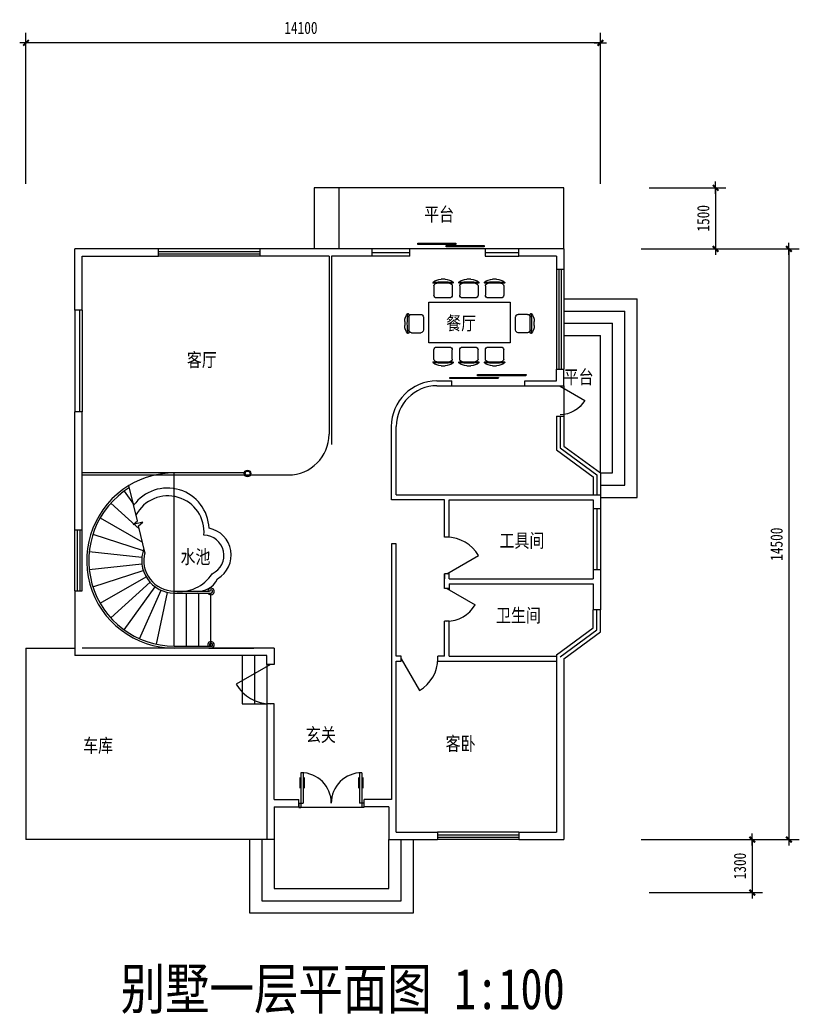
# Model space of a CAD drawing. Header units: millimetres. Extents: x 10435 to 55861, y 12624 to 52862.
# Drawn here: x 10435 to 29565, y 12685 to 37091 of the extents above; entities that cross this region are included whole.
import ezdxf

# ---------------------------------------------------------------- set-up
doc = ezdxf.new("R2010")
doc.units = ezdxf.units.MM
for name, color, linetype in [('墙体', 6, 'Continuous'), ('文字标注', 2, 'Continuous'), ('楼梯', 9, 'Continuous'), ('窗户', 4, 'Continuous'), ('长度标注', 3, 'Continuous')]:
    doc.layers.add(name, color=color, linetype=linetype)
doc.styles.get("Standard").update_dxf_attribs({"font": 'arial.ttf'})
doc.styles.add('黑体', font='simhei.ttf', dxfattribs={"width": 0.8})
doc.dimstyles.new('DIMN', dxfattribs={"dimtxt": 300, "dimasz": 1, "dimexe": 250, "dimexo": 300, "dimgap": 150, "dimtad": 1, "dimdec": 0, "dimzin": 0, "dimdsep": 46, "dimtxsty": '黑体', "dimblk": '_di', "dimcen": 0.09, "dimclrt": 7, "dimadec": 0, "dimazin": 0, "dimtfac": 1, "dimtdec": 0, "dimtix": 1, "dimtmove": 2, "dimatfit": 3, "dimldrblk": '_di', "dimfxl": 1, "dimtolj": 1, "dimtzin": 0, "dimarcsym": 0})

# ---------------------------------------------------------------- blocks, each defined once
blk = doc.blocks.new('_di')
blk.add_line((-150, 0), (150, 0))
at = {"const_width": 50}
blk.add_lwpolyline([(-70, -70), (70, 70)], dxfattribs=at)
blk = doc.blocks.new('*D16')
at = {"layer": 'Defpoints', "color": 0, "transparency": 16777216}
for p in [(10585, 36526), (10585, 32770), (24685, 32769)]:
    blk.add_point(p, dxfattribs=at)
at = {"layer": '长度标注', "color": 0, "lineweight": -2, "transparency": 16777216}
for p, q in [((10585, 33070), (10585, 36776)), ((24685, 33069), (24686, 36776)), ((24685, 36526), (10586, 36526))]:
    blk.add_line(p, q, dxfattribs=at)
for p, rotation in [((10585, 36526), 179.9996573850728), ((24686, 36526), 359.9996573850728)]:
    blk.add_blockref('_di', p, dxfattribs=dict(at, rotation=rotation))
at = {"layer": '长度标注', "color": 7, "transparency": 16777216, "insert": (17335, 36894), "char_height": 300, "attachment_point": 5, "rotation": 359.9997, "style": '黑体'}
blk.add_mtext('\\A1;14100', dxfattribs=at)
blk = doc.blocks.new('door')
for p, q in [((-0.467, 0.471), (-0.467, -0.062)), ((-0.433, 0.47), (-0.433, 0.004)), ((0.433, 0.47), (0.433, 0.004)), ((0.467, 0.471), (0.467, -0.062)), ((-0.483, 0.396), (-0.483, 0.235)), ((-0.417, 0.396), (-0.417, 0.235)), ((0.417, 0.396), (0.417, 0.235)), ((0.483, 0.396), (0.483, 0.235)), ((-0.5, 0.004), (-0.433, 0.004)), ((-0.5, 0.004), (-0.5, -0.062)), ((0.5, 0.004), (0.433, 0.004)), ((0.5, 0.004), (0.5, -0.062)), ((-0.5, -0.062), (-0.467, -0.062)), ((0.5, -0.062), (0.467, -0.062))]:
    blk.add_line(p, q)
for centre, start, end in [((-0.467, 0.004), 0, 90), ((0.467, 0.004), 90, 180)]:
    blk.add_arc(centre, 0.467, start, end)
blk = doc.blocks.new('_db')
blk.add_line((-0.5, 0), (0, -0.866))
blk.add_arc((-0.5, 0), 1, 300, 0)
blk = doc.blocks.new('_wb')
for p, q in [((-0.5, 0.5), (0.5, 0.5)), ((0.5, 0.167), (-0.5, 0.167)), ((0.5, -0.167), (-0.5, -0.167)), ((-0.5, -0.5), (0.5, -0.5))]:
    blk.add_line(p, q)
blk = doc.blocks.new('*D11')
at = {"layer": 'Defpoints', "color": 0, "transparency": 16777216}
for p in [(25385, 31470), (25385, 16970), (29315, 16970)]:
    blk.add_point(p, dxfattribs=at)
at = {"layer": '长度标注', "color": 0, "lineweight": -2, "transparency": 16777216}
for p, q in [((25685, 31470), (29565, 31470)), ((29315, 31469), (29315, 16971)), ((25685, 16970), (29565, 16970))]:
    blk.add_line(p, q, dxfattribs=at)
for p, rotation in [((29315, 31470), 90), ((29315, 16970), 270)]:
    blk.add_blockref('_di', p, dxfattribs=dict(at, rotation=rotation))
at = {"layer": '长度标注', "color": 7, "transparency": 16777216, "insert": (29013, 24220), "char_height": 300, "attachment_point": 5, "rotation": 90, "style": '黑体'}
blk.add_mtext('\\A1;14500', dxfattribs=at)
blk = doc.blocks.new('*D12')
at = {"layer": 'Defpoints', "color": 0, "transparency": 16777216}
for p in [(25585, 16970), (25585, 15670), (28415, 15670)]:
    blk.add_point(p, dxfattribs=at)
at = {"layer": '长度标注', "color": 0, "lineweight": -2, "transparency": 16777216}
for p, q in [((25885, 16970), (28665, 16970)), ((28415, 16969), (28415, 15671)), ((25885, 15670), (28665, 15670))]:
    blk.add_line(p, q, dxfattribs=at)
for p, rotation in [((28415, 16970), 90), ((28415, 15670), 270)]:
    blk.add_blockref('_di', p, dxfattribs=dict(at, rotation=rotation))
at = {"layer": '长度标注', "color": 7, "transparency": 16777216, "insert": (28113, 16320), "char_height": 300, "attachment_point": 5, "rotation": 90, "style": '黑体'}
blk.add_mtext('\\A1;1300', dxfattribs=at)
blk = doc.blocks.new('cz')
for p, q in [((-869, 988), (-409, 988)), ((-689, 1088), (-589, 1088)), ((-238, 988), (222, 988)), ((-57, 1088), (42, 1088)), ((394, 988), (854, 988)), ((574, 1088), (673, 1088)), ((-864, 920), (-864, 695)), ((-414, 920), (-414, 695)), ((-233, 920), (-233, 695)), ((217, 920), (217, 695)), ((399, 920), (399, 695)), ((849, 920), (849, 695)), ((-1023, 524), (-1023, -476)), ((977, 524), (-1023, 524)), ((-797, 628), (-482, 628)), ((-165, 628), (150, 628)), ((466, 628), (781, 628)), ((977, -476), (977, 524)), ((-1614, -52), (-1614, 47)), ((-1514, -232), (-1514, 228)), ((-1447, 223), (-1222, 223)), ((-1154, -160), (-1154, 155)), ((1107, 155), (1107, -160)), ((1400, 223), (1175, 223)), ((1467, 228), (1467, -232)), ((1567, 47), (1567, -52)), ((-1447, -227), (-1222, -227)), ((1400, -227), (1175, -227)), ((-1023, -476), (977, -476)), ((-864, -873), (-864, -648)), ((-482, -580), (-797, -580)), ((-414, -873), (-414, -648)), ((-233, -873), (-233, -648)), ((150, -580), (-165, -580)), ((217, -873), (217, -648)), ((399, -873), (399, -648)), ((781, -580), (466, -580)), ((849, -873), (849, -648)), ((-409, -940), (-869, -940)), ((222, -940), (-238, -940)), ((854, -940), (394, -940)), ((-589, -1040), (-689, -1040)), ((42, -1040), (-57, -1040)), ((673, -1040), (574, -1040))]:
    blk.add_line(p, q)
for centre, radius, start, end in [((-878, 1004), 10, 130.7265, 202.67), ((-869, 1008), 20, 202.67, 270), ((-679, 772), 316, 91.7651, 130.7265), ((-639, -1690), 2713, 84.8023, 95.1977), ((-797, 920), 67.5, 90, 180), ((-599, 772), 316, 49.2735, 88.2349), ((-482, 920), 67.5, 0, 90), ((-409, 1008), 20, 270, 337.33), ((-400, 1004), 10, 337.33, 49.2735), ((-247, 1004), 10, 130.7265, 202.67), ((-238, 1008), 20, 202.67, 270), ((-48, 772), 316, 91.7651, 130.7265), ((-8, -1690), 2713, 84.8023, 95.1977), ((-165, 920), 67.5, 90, 180), ((32, 772), 316, 49.2735, 88.2349), ((150, 920), 67.5, 0, 90), ((222, 1008), 20, 270, 337.33), ((232, 1004), 10, 337.33, 49.2735), ((384, 1004), 10, 130.7265, 202.67), ((394, 1008), 20, 202.67, 270), ((584, 772), 316, 91.7651, 130.7265), ((624, -1690), 2713, 84.8023, 95.1977), ((466, 920), 67.5, 90, 180), ((664, 772), 316, 49.2735, 88.2349), ((781, 920), 67.5, 0, 90), ((854, 1008), 20, 270, 337.33), ((863, 1004), 10, 337.33, 49.2735), ((-797, 695), 67.5, 180, 270), ((-482, 695), 67.5, 270, 0), ((-165, 695), 67.5, 180, 270), ((150, 695), 67.5, 270, 0), ((466, 695), 67.5, 180, 270), ((781, 695), 67.5, 270, 0), ((-1530, 237), 10, 67.33, 139.2735), ((-1534, 228), 20, 0, 67.33), ((1487, 228), 20, 112.67, 180), ((1484, 237), 10, 40.7265, 112.67), ((-1299, 38), 316, 139.2735, 178.2349), ((1164, -2), 2713, 174.8023, 185.1977), ((-1447, 155), 67.5, 90, 180), ((-1222, 155), 67.5, 0, 90), ((1175, 155), 67.5, 90, 180), ((1400, 155), 67.5, 0, 90), ((-1210, -2), 2713, 354.8023, 5.1977), ((1252, 38), 316, 1.7651, 40.7265), ((-1299, -42), 316, 181.7651, 220.7265), ((-1534, -232), 20, 292.67, 0), ((-1447, -160), 67.5, 180, 270), ((-1222, -160), 67.5, 270, 0), ((1175, -160), 67.5, 180, 270), ((1400, -160), 67.5, 270, 0), ((1487, -232), 20, 180, 247.33), ((1252, -42), 316, 319.2735, 358.2349), ((-1530, -241), 10, 220.7265, 292.67), ((1484, -241), 10, 247.33, 319.2735), ((-797, -648), 67.5, 90, 180), ((-482, -648), 67.5, 0, 90), ((-165, -648), 67.5, 90, 180), ((150, -648), 67.5, 0, 90), ((466, -648), 67.5, 90, 180), ((781, -648), 67.5, 0, 90), ((-869, -960), 20, 90, 157.33), ((-878, -957), 10, 157.33, 229.2735), ((-679, -725), 316, 229.2735, 268.2349), ((-639, 1737), 2713, 264.8023, 275.1977), ((-797, -873), 67.5, 180, 270), ((-599, -725), 316, 271.7651, 310.7265), ((-482, -873), 67.5, 270, 0), ((-409, -960), 20, 22.67, 90), ((-400, -957), 10, 310.7265, 22.67), ((-247, -957), 10, 157.33, 229.2735), ((-238, -960), 20, 90, 157.33), ((-8, 1737), 2713, 264.8023, 275.1977), ((-48, -725), 316, 229.2735, 268.2349), ((-165, -873), 67.5, 180, 270), ((32, -725), 316, 271.7651, 310.7265), ((150, -873), 67.5, 270, 0), ((222, -960), 20, 22.67, 90), ((232, -957), 10, 310.7265, 22.67), ((384, -957), 10, 157.33, 229.2735), ((394, -960), 20, 90, 157.33), ((584, -725), 316, 229.2735, 268.2349), ((624, 1737), 2713, 264.8023, 275.1977), ((466, -873), 67.5, 180, 270), ((664, -725), 316, 271.7651, 310.7265), ((781, -873), 67.5, 270, 0), ((854, -960), 20, 22.67, 90), ((863, -957), 10, 310.7265, 22.67)]:
    blk.add_arc(centre, radius, start, end)
at = {"width": 0.8, "flags": 9}
for tag in ['XSIZE', 'YSIZE']:
    blk.add_attdef(tag, (0, 0), '', height=0.5, dxfattribs=at)
blk = doc.blocks.new('tlm')
for points in [[(0.18, 0.178), (0.177, 0.16), (-0.617, 0.16), (-0.617, 0.181)], [(0.632, 0.226), (0.629, 0.208), (-0.164, 0.208), (-0.164, 0.229)]]:
    blk.add_lwpolyline(points, close=True)
blk = doc.blocks.new('*D13')
at = {"layer": 'Defpoints', "color": 0, "transparency": 16777216}
for p in [(25585, 32970), (25585, 31470), (27515, 31470)]:
    blk.add_point(p, dxfattribs=at)
at = {"layer": '长度标注', "color": 0, "lineweight": -2, "transparency": 16777216}
for p, q in [((25885, 32970), (27765, 32970)), ((27515, 32969), (27515, 31471)), ((25885, 31470), (27765, 31470))]:
    blk.add_line(p, q, dxfattribs=at)
for p, rotation in [((27515, 32970), 90), ((27515, 31470), 270)]:
    blk.add_blockref('_di', p, dxfattribs=dict(at, rotation=rotation))
at = {"layer": '长度标注', "color": 7, "transparency": 16777216, "insert": (27213, 32220), "char_height": 300, "attachment_point": 5, "rotation": 90, "style": '黑体'}
blk.add_mtext('\\A1;1500', dxfattribs=at)

msp = doc.modelspace()

# ---------------------------------------------------------------- linework, layer by layer
for p, q in [((23785.4, 32969.6), (17662, 32969.6)), ((23785.4, 31469.6), (23785.4, 32969.6)), ((16335.4, 31469.6), (13835.4, 31469.6)), ((13835.4, 31409.6), (16335.4, 31409.6)), ((13835.4, 31349.6), (16335.4, 31349.6)), ((16335.4, 31289.6), (13835.4, 31289.6)), ((18025.4, 31289.6), (18025.4, 26920.9)), ((18085.4, 31289.6), (18085.4, 26665)), ((23605.4, 30969.6), (23605.4, 28519.6)), ((23665.4, 30969.6), (23665.4, 28519.6)), ((23725.4, 30969.6), (23725.4, 28519.6)), ((23785.4, 30969.6), (23785.4, 28519.6)), ((23785.4, 30244.3), (25585.4, 30244.3)), ((25585.4, 25369.6), (25585.4, 30244.3)), ((11785.4, 29969.3), (11785.4, 27469.3)), ((11905.4, 27469.3), (11905.4, 29969.3)), ((11965.4, 29969.3), (11965.4, 27469.3)), ((23785.4, 29944.3), (25285.4, 29944.3)), ((25285.4, 25669.6), (25285.4, 29944.3)), ((23785.4, 29644.3), (24985.4, 29644.3)), ((24985.4, 25969.6), (24985.4, 29644.3)), ((23785.4, 29344.3), (24685.4, 29344.3)), ((24685.4, 25969.2), (24685.4, 29344.3)), ((21035.4, 28109.6), (22835.4, 28109.6)), ((23785.4, 28109.6), (23785.4, 27359.6)), ((11965.4, 25980.9), (15950.1, 25980.9)), ((11965.4, 25920.9), (17025.4, 25920.9)), ((14226.3, 23019.6), (14226.3, 25969.6)), ((24685.4, 25969.6), (24985.4, 25969.6)), ((24685.4, 25669.6), (25285.4, 25669.6)), ((24685.4, 25369.6), (25585.4, 25369.6)), ((10585.4, 21669.6), (10585.4, 16969.6)), ((10585.4, 21669.6), (11785.4, 21669.6)), ((15895.4, 21489.6), (15895.4, 20300.6)), ((16195.4, 21489.6), (16195.4, 20300.6)), ((16495.4, 21270.6), (16495.4, 20300.6)), ((15895.4, 20300.6), (16495.4, 20300.6)), ((18880.8, 17757.8), (17280.8, 17757.8)), ((22685.4, 17149.6), (20685.4, 17149.6)), ((20685.4, 17089.6), (22685.4, 17089.6)), ((16675.4, 16969.6), (10585.4, 16969.6)), ((20685.4, 17029.6), (22685.4, 17029.6)), ((22685.4, 16969.6), (20685.4, 16969.6))]:
    msp.add_line(p, q)
for points in [[(17662, 32969.6), (17662, 31471.2)], [(18262, 32969.6), (18262, 31471.2)], [(16075.4, 16969.6), (16075.4, 15169.6), (20095.4, 15169.6), (20095.4, 16969.6)], [(16375.4, 16969.6), (16375.4, 15469.6), (19795.4, 15469.6), (19795.4, 16969.6)], [(16675.4, 16969.6), (16675.4, 15769.6), (19495.4, 15769.6), (19495.4, 16969.6)]]:
    msp.add_lwpolyline(points)
for radius in [80, 60]:
    msp.add_circle((16025.4, 25953.9), radius)
for centre, radius, start, end in [((17025.4, 26920.9), 1000, 270, 0), ((14226.3, 23819.6), 2150, 90, 121.1525), ((14057, 24575.4), 1023, 1.99765, 144.0911), ((14069.9, 24518.5), 887.7, 355.12569, 152.09202), ((14947.3, 23946.3), 496.8, 294.90326, 89.18391), ((14953.2, 23953.5), 669.5, 299.92907, 79.14249), ((14361.1, 24003.7), 943.9, 261.78884, 327.43328)]:
    msp.add_arc(centre, radius, start, end)
at = {"layer": '墙体'}
for p, q in [((13835.4, 31469.6), (11785.4, 31469.6)), ((11785.4, 29969.3), (11785.4, 31469.6)), ((11965.4, 29969.3), (11965.4, 31289.6)), ((11965.4, 31289.6), (13835.4, 31289.6)), ((13835.4, 31289.6), (13835.4, 31469.6)), ((19085.8, 31469.6), (16335.4, 31469.6)), ((16335.4, 31289.6), (16335.4, 31469.6)), ((18025.4, 31289.6), (16335.4, 31289.6)), ((19085.8, 31289.6), (18085.4, 31289.6)), ((19085.8, 31289.6), (19085.8, 31469.6)), ((23785.4, 31469.6), (22685.7, 31469.6)), ((22685.8, 31289.6), (22685.8, 31469.6)), ((23605.4, 31289.6), (22685.8, 31289.6)), ((23605.4, 31289.6), (23605.4, 30969.6)), ((23785.4, 31469.6), (23785.4, 30969.6)), ((23605.4, 30969.6), (23785.4, 30969.6)), ((11965.4, 29969.3), (11785.4, 29969.3)), ((23605.4, 28519.6), (23785.4, 28519.6)), ((23605.4, 28229.6), (23605.4, 28519.6)), ((23785.4, 28109.6), (23785.4, 28519.6)), ((20673.7, 28229.6), (21035.4, 28229.6)), ((20673.7, 28109.6), (21035.4, 28109.6)), ((21035.4, 28109.6), (21035.4, 28229.6)), ((21035.4, 28109.6), (21035.4, 28229.6)), ((22835.4, 28109.6), (22835.4, 28229.6)), ((22835.4, 28229.6), (23605.4, 28229.6)), ((22835.4, 28109.6), (23785.4, 28109.6)), ((23605.4, 28109.6), (23785.4, 28109.6)), ((11965.4, 27469.3), (11785.4, 27469.3)), ((11785.4, 24574.6), (11785.4, 27469.3)), ((11965.4, 24574.6), (11965.4, 27469.3)), ((19555.4, 25309.6), (19555.4, 27109.6)), ((19675.4, 25429.6), (19675.4, 27109.6)), ((19675.4, 25429.6), (24685.4, 25429.6)), ((24685.4, 25429.6), (24685.4, 25089.6)), ((20855.4, 25309.6), (19555.4, 25309.6)), ((20855.4, 24389.6), (20855.4, 25309.6)), ((20975.4, 25309.6), (24505.4, 25309.6)), ((20975.4, 24387.6), (20975.4, 25309.6)), ((24505.4, 25309.6), (24505.4, 25089.6)), ((24685.4, 25089.6), (24505.4, 25089.6)), ((11785.4, 24574.6), (11965.4, 24574.6)), ((19555.4, 24229.6), (19555.4, 17949.6)), ((19675.4, 24229.6), (19555.4, 24229.6)), ((19675.4, 21469.6), (19675.4, 24229.6)), ((20975.4, 24389.6), (20855.4, 24389.6)), ((20855.4, 23129.6), (20855.4, 23489.6)), ((20975.4, 23489.6), (20855.4, 23489.6)), ((20855.4, 23489.6), (20855.4, 23369.6)), ((20975.4, 23369.6), (20975.4, 23524.2)), ((20975.4, 23369.6), (20975.4, 23489.6)), ((24505.4, 23589.6), (24505.4, 23369.6)), ((24685.4, 23589.6), (24505.4, 23589.6)), ((24685.4, 23589.6), (24685.4, 22609.6)), ((20855.4, 23129.6), (20855.4, 23249.6)), ((20975.4, 23369.6), (24505.4, 23369.6)), ((20975.4, 23249.6), (24505.4, 23249.6)), ((20975.4, 23249.6), (20975.4, 23094.9)), ((20975.4, 23249.6), (20975.4, 23129.6)), ((24505.4, 23249.6), (24505.4, 22609.6)), ((11785.4, 23074.6), (11785.4, 21489.6)), ((11785.4, 23074.6), (11965.4, 23074.6)), ((20975.4, 23129.6), (20855.4, 23129.6)), ((24685.4, 22609.6), (24505.4, 22609.6)), ((20855.4, 21469.6), (20855.4, 22329.6)), ((20975.4, 22329.6), (20855.4, 22329.6)), ((20975.4, 21469.6), (20975.4, 22329.6)), ((16495.4, 21489.6), (11785.4, 21489.6)), ((16675.4, 21669.6), (11965.4, 21669.6)), ((15076.3, 21669.6), (16176.3, 21669.6)), ((16495.4, 21270.6), (16495.4, 21489.6)), ((16675.4, 21669.6), (16675.4, 21270.6)), ((23605.4, 21503.6), (23605.4, 17149.6)), ((16675.4, 21270.6), (16495.4, 21270.6)), ((19795.4, 21469.6), (19675.4, 21469.6)), ((19675.4, 17149.6), (19675.4, 21349.6)), ((19675.4, 21349.6), (19795.4, 21349.6)), ((19795.4, 21349.6), (19795.4, 21469.6)), ((20855.4, 21469.6), (20695.4, 21469.6)), ((20695.4, 21349.6), (20695.4, 21469.6)), ((20695.4, 21349.6), (23605.4, 21349.6)), ((20975.4, 21469.6), (23605.4, 21469.6)), ((23785.4, 21409.5), (23785.4, 16969.6)), ((16495.4, 20300.6), (16495.4, 16969.6)), ((16675.4, 20300.6), (16495.4, 20300.6)), ((16675.4, 17949.6), (16675.4, 20300.6)), ((16675.4, 17949.6), (17285.1, 17949.6)), ((17285.1, 17769.6), (17285.1, 17949.6)), ((19555.4, 17949.6), (18885.1, 17949.6)), ((18885.1, 17769.6), (18885.1, 17949.6)), ((16675.4, 17769.6), (17285.1, 17769.6)), ((16675.4, 17769.6), (16675.4, 16969.6)), ((19495.4, 17769.6), (18885.1, 17769.6)), ((19495.4, 17769.6), (19495.4, 16969.6)), ((19675.4, 17149.6), (20685.4, 17149.6)), ((20685.4, 17149.6), (20685.4, 16969.6)), ((22685.4, 17149.6), (22685.4, 16969.6)), ((22685.4, 17149.6), (23605.4, 17149.6)), ((19495.4, 16969.6), (20685.4, 16969.6)), ((22685.4, 16969.6), (23785.4, 16969.6))]:
    msp.add_line(p, q, dxfattribs=at)
for radius in [1120, 1000]:
    msp.add_arc((20673.7, 27109.6), radius, 90, 180, dxfattribs=at)
at = {"layer": '楼梯'}
for p, q in [((13319.2, 24791.4), (13114, 25659.5)), ((12991.9, 25518.5), (13222.3, 25201.4)), ((12665.7, 25224.7), (13365.8, 24594.4)), ((12407.6, 24869.6), (13441.8, 24272.4)), ((13216.2, 24705.4), (13319.2, 24791.4)), ((13449.8, 24760.6), (13216.2, 24705.4)), ((13346.8, 24674.6), (13449.8, 24760.6)), ((13508.2, 23991.6), (13346.8, 24674.6)), ((12229.1, 24468.5), (13465.4, 24066.8)), ((12137.8, 24039.1), (13430.7, 23903.2)), ((12137.8, 23600.1), (13430.7, 23735.9)), ((12229.1, 23170.6), (13465.4, 23572.3)), ((12407.6, 22769.6), (13533.4, 23419.6)), ((12665.7, 22414.4), (13631.8, 23284.3)), ((12991.9, 22120.6), (13756, 23172.3)), ((13372.1, 21901.1), (13900.9, 23088.7)), ((13789.7, 21765.5), (14059.9, 23037)), ((14226.3, 23069.6), (15087.8, 23069.6)), ((14226.3, 21719.6), (14226.3, 23019.6)), ((14226.3, 21789.6), (14226.3, 23019.6)), ((14226.3, 23019.6), (15117.8, 23019.6)), ((14526.3, 21719.6), (14526.3, 23019.6)), ((14826.3, 21719.6), (14826.3, 23019.6)), ((15126.3, 21719.6), (15126.3, 23019.6)), ((14226.3, 21719.6), (15152.7, 21719.6)), ((15126.3, 21669.6), (14226.3, 21669.6))]:
    msp.add_line(p, q, dxfattribs=at)
for centre, radius, start, end in [((14226.3, 23819.6), 2150, 121.1525, 270), ((14226.3, 23819.6), 2100, 121.5925, 270), ((14226.3, 23819.6), 800, 158.78783, 270), ((14226.3, 23819.6), 750, 164.81553, 270), ((14806.6, 23587.2), 526.1, 259.70059, 336.00333), ((15126.3, 23058.7), 80, 209.25846, 172.16909), ((15126.3, 23058.7), 40, 257.82282, 164.18691), ((15126.3, 21749.6), 80, 270, 202.02431), ((15126.3, 21749.6), 40, 311.40962, 228.59038)]:
    msp.add_arc(centre, radius, start, end, dxfattribs=at)
at = {"layer": '窗户'}
for p, q in [((20009.3, 31469.6), (19085.8, 31469.6)), ((19085.8, 31379.6), (20009.3, 31379.6)), ((20009.3, 31289.6), (19085.8, 31289.6)), ((21860.8, 31469.6), (20009.3, 31469.6)), ((20009.3, 31289.6), (20009.3, 31469.6)), ((22685.7, 31469.6), (21860.8, 31469.6)), ((21860.8, 31469.6), (21860.8, 31289.6)), ((21860.8, 31379.6), (22685.8, 31379.6)), ((21860.8, 31289.6), (22685.8, 31289.6)), ((23605.4, 27359.6), (23785.4, 27359.6)), ((23605.4, 27359.6), (23605.4, 26535.5)), ((23695.4, 27359.6), (23695.4, 26584)), ((23785.4, 27359.6), (23785.4, 26629.6)), ((23785.4, 26629.6), (24685.4, 25969.6)), ((23605.4, 26535.5), (24505.4, 25873.2)), ((23695.4, 26584), (24595.4, 25924)), ((24505.4, 25873.2), (24505.4, 25429.6)), ((24595.4, 25924), (24595.4, 25429.6)), ((24685.4, 25969.6), (24685.4, 25429.6)), ((24505.4, 25089.6), (24505.4, 23589.6)), ((24595.4, 25089.6), (24595.4, 23589.6)), ((24685.4, 25089.6), (24685.4, 23589.6)), ((20915.4, 23489.6), (21694.8, 23939.6)), ((20915.4, 23129.6), (21608.2, 22729.6)), ((24505.4, 22165.9), (24505.4, 22609.6)), ((24595.4, 22115.2), (24595.4, 22609.6)), ((24685.4, 22069.6), (24685.4, 22609.6)), ((23605.4, 21503.6), (24505.4, 22165.9)), ((23695.4, 21455.2), (24595.4, 22115.2)), ((23785.4, 21409.5), (24685.4, 22069.6)), ((19795.4, 21409.6), (20245.4, 20630.1))]:
    msp.add_line(p, q, dxfattribs=at)
for points in [[(21135.8, 31580.7), (20201.8, 31580.7), (20201.8, 31613.6), (21135.8, 31613.6)], [(21833.3, 31518.7), (20899.3, 31518.7), (20899.3, 31551.6), (21833.3, 31551.6)]]:
    msp.add_lwpolyline(points, close=True, dxfattribs=at)
for centre, radius, start, end in [((20915.4, 23489.6), 900, 30, 90), ((20915.4, 23129.6), 800, 270, 330), ((19795.4, 21409.6), 900, 300, 0)]:
    msp.add_arc(centre, radius, start, end, dxfattribs=at)

# ---------------------------------------------------------------- block references
at = {"xscale": -1}
msp.add_blockref('cz', (21449.4, 29639.4), dxfattribs=at)
at = {"layer": '窗户', "xscale": 1500, "yscale": 1500, "zscale": 1500}
msp.add_blockref('tlm', (21915.3, 28044.3), dxfattribs=at)
at = {"layer": '窗户'}
for name, p, xscale, yscale, zscale, rotation in [('_db', (23695.4, 27749.6), 700, -700, 700, 270), ('_wb', (11875.4, 23824.6), 1500, 180, 1500, 90), ('_db', (16585.4, 20785.6), -969.9999999999709, -969.9999999999709, 969.9999999999709, 90), ('door', (18080.8, 17857.7), -1600, -1600, 1600, 180)]:
    msp.add_blockref(name, p, dxfattribs=dict(at, xscale=xscale, yscale=yscale, zscale=zscale, rotation=rotation))

# ---------------------------------------------------------------- texts
at = {"layer": '文字标注', "style": '黑体', "width": 0.8}
for s, height, p in [('平台', 336.68, (20360.4, 32152.3)), ('餐厅', 336.68, (20901.2, 29476.9)), ('客厅', 336.68, (14536, 28577.8)), ('平台', 336.68, (23785.4, 28155)), ('工具间', 336.68, (22209.1, 24140.2)), ('水池', 336.68, (14378.2, 23741.7)), ('卫生间', 336.68, (22124.1, 22304.4)), ('玄关', 336.68, (17457, 19373.9)), ('客卧', 336.68, (20886.9, 19156.6)), ('车库', 336.68, (11989.2, 19110.5)), ('别墅一层平面图 1:100', 1000, (12908.9, 12806.1))]:
    msp.add_text(s, height=height, dxfattribs=at).set_placement(p)

# ---------------------------------------------------------------- dimensions: what is measured, and where the dimension line sits
at = {"layer": '长度标注'}
dim = msp.add_linear_dim(base=(10585.4, 36526.1), p1=(24685.5, 32769.5), p2=(10585.4, 32769.6), angle=179.99966, dimstyle='DIMN', override={"dimtxsty": '黑体', "dimsah": 1, "dimse1": 0, "dimse2": 0}, dxfattribs=at)
dim.commit()
dim.dimension.update_dxf_attribs({"geometry": '*D16', "text_midpoint": (17335.5, 36894.5), "dimtype": 161})
dim = msp.add_linear_dim(base=(27515, 31469.6), p1=(25585.4, 32969.6), p2=(25585.4, 31469.6), angle=90, dimstyle='DIMN', dxfattribs=at)
dim.commit()
dim.dimension.update_dxf_attribs({"geometry": '*D13', "text_midpoint": (27213.3, 32219.6)})
for base, p1, p2, picture, middle in [((29315, 16969.6), (25385.4, 31469.6), (25385.4, 16969.6), '*D11', (29013.3, 24219.6)), ((28415, 15669.6), (25585.4, 16969.6), (25585.4, 15669.6), '*D12', (28113.3, 16319.6))]:
    dim = msp.add_linear_dim(base=base, p1=p1, p2=p2, angle=90, dimstyle='DIMN', override={"dimtxsty": '黑体', "dimsah": 1, "dimse1": 0, "dimse2": 0}, dxfattribs=at)
    dim.commit()
    dim.dimension.update_dxf_attribs({"geometry": picture, "text_midpoint": middle})

doc.saveas('drawing.dxf')
